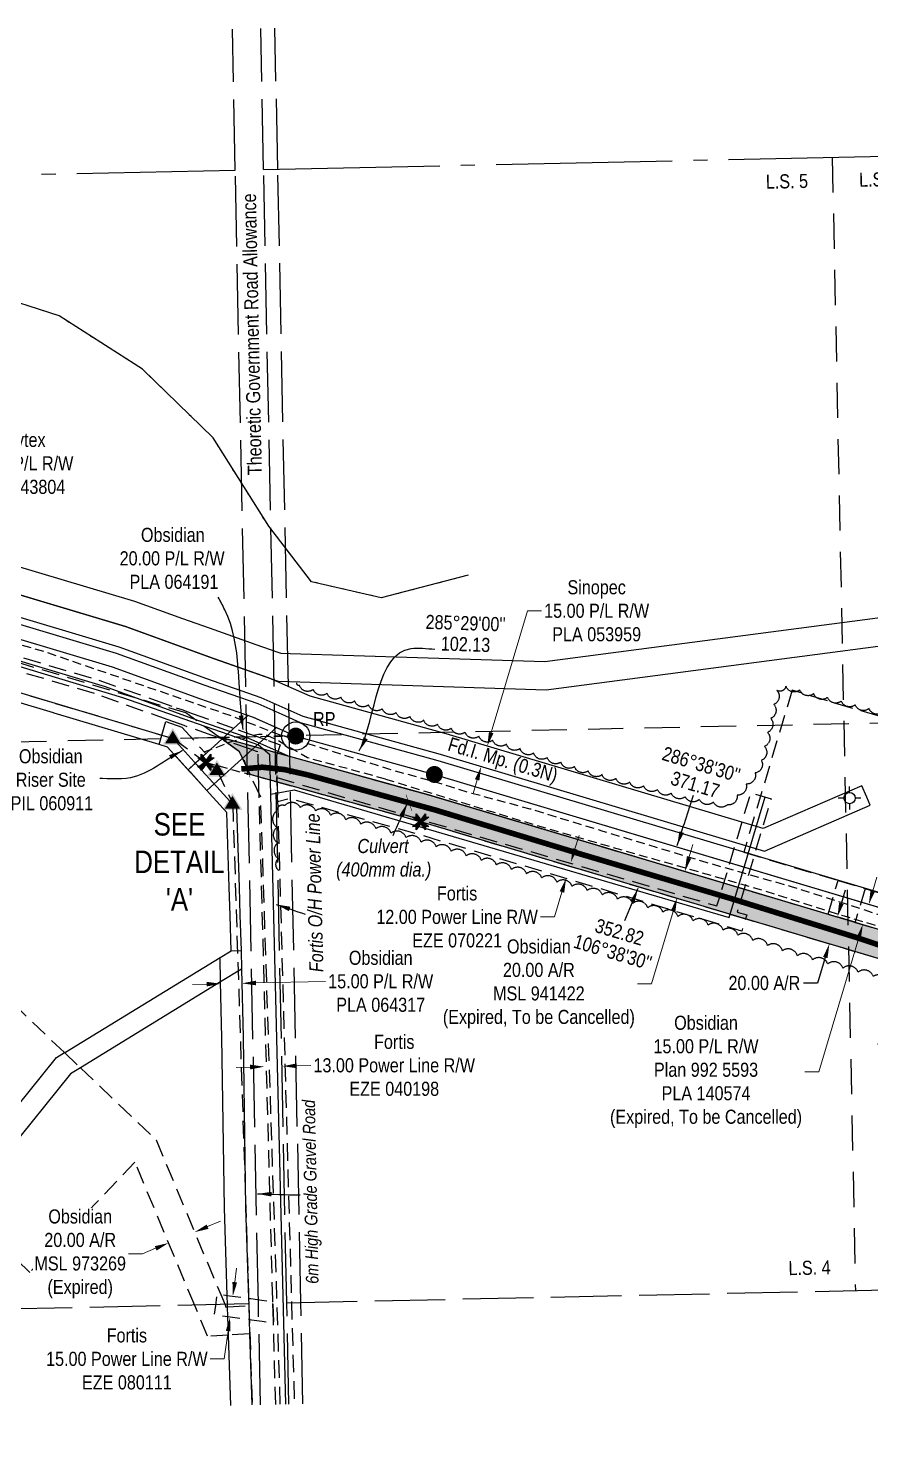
# Model space of a CAD drawing. Extents: x 598714 to 602451, y 5878898 to 5881862.
# Drawn here: x 599467 to 600065, y 5880050 to 5881051 of the extents above; entities that cross this region are included whole.
import ezdxf
from ezdxf.enums import TextEntityAlignment as Align

# ---------------------------------------------------------------- set-up
doc = ezdxf.new("R2010")
doc.units = 0
doc.header["$LTSCALE"] = 5
doc.header["$PDSIZE"] = 0.5
for name, pattern in [('0', [1, 1, 0]), ('foc-ACCESSROAD', [3.75, 2.5, -1.25]), ('foc-FLOWLINE', [3.75, 2.5, -1.25]), ('foc-LSD', [8, 5, -3]), ('foc-QUARTERLINE', [33, 25, -3, 2, -3]), ('foc-TIELINE', [1.875, 1.25, -0.625]), ('foc-UNSURVEYED', [12.5, 10, -2.5]), ('foc-WHEELTRACKS', [2, 0.4, -1.6]), ('UG_PIPE', [1.875, 1.25, -0.625])]:
    doc.linetypes.add(name, pattern=pattern)
doc.layers.get('Defpoints').update_dxf_attribs({"color": 9})
for name, color, linetype in [('35', 37, 'Continuous'), ('AS-PIPE-UG', 44, 'UG_PIPE'), ('AS-POWER', 104, 'foc-POWER'), ('AS-ROADS', 254, 'Continuous'), ('C-AR', 13, 'foc-ACCESSROAD'), ('C-RW', 13, 'Continuous'), ('C-WS', 13, 'foc-ACCESSROAD'), ('DETAIL-T', 7, 'Continuous'), ('F-AR', 190, 'foc-ACCESSROAD'), ('F-EZE', 190, 'foc-FLOWLINE'), ('F-RW', 190, 'Continuous'), ('F-WS', 190, 'foc-ACCESSROAD'), ('F-WS-S', 8, 'Continuous'), ('L-BD1', 253, 'Continuous'), ('L-MON', 1, 'Continuous'), ('L-QSEC', 8, 'foc-QUARTERLINE'), ('L-ROAD-T', 7, 'Continuous'), ('L-SECTION-LSD', 7, 'foc-LSD'), ('L-TIE', 7, 'foc-TIELINE'), ('L-USEC', 7, 'foc-UNSURVEYED'), ('P-PROPOSED', 10, 'Continuous'), ('P-PROPOSED-H', 21, 'Continuous'), ('P-TXT', 4, 'Continuous'), ('T-BUSH', 110, '0'), ('T-WATER-P3', 160, 'foc-WHEELTRACKS')]:
    doc.layers.add(name, color=color, linetype=linetype)
for name, color, linetype, lineweight in [('AS-GENERAL', 48, 'Continuous', 18), ('C-AR-T', 13, 'Continuous', 9), ('C-RW-T', 13, 'Continuous', 9), ('C-WS-T', 13, 'Continuous', 9), ('F-EZE-T', 190, 'Continuous', 9), ('F-RW-T', 190, 'Continuous', 9), ('T-TEXT', 48, 'Continuous', 18)]:
    doc.layers.add(name, color=color, linetype=linetype, lineweight=lineweight)
doc.styles.add('100L', font='ARIALN.TTF', dxfattribs={"height": 11})
doc.styles.add('80', font='ARIALN.TTF', dxfattribs={"height": 10})
doc.styles.add('80CG', font='ARIALN.TTF', dxfattribs={"height": 10})
doc.styles.add('80L', font='ARIALN.TTF', dxfattribs={"height": 10})
doc.styles.add('foc-LtypeFont', font='ARIALN.TTF', dxfattribs={"height": 7.35})
doc.linetypes.add('foc-POWER', pattern='A,6,-1,["P",foc-LtypeFont,S=0.2,R=0,X=-0.625,Y=-0.75],-1.24,4', length=12.24)
doc.linetypes.add('foc-TOPO-flowdirection-NOLINE', pattern='A,0,[">",foc-LtypeFont,S=0.3,R=0,X=0,Y=-0.945],-20,[">",foc-LtypeFont,S=0.3,R=0,X=0,Y=-0.945],0', length=20)
doc.dimstyles.new('Compass 5 000', dxfattribs={"dimscale": 5, "dimtxt": 9, "dimasz": 2, "dimexe": 0.2, "dimexo": 0.0625, "dimgap": 0.5, "dimtad": 0, "dimtih": 1, "dimtoh": 1, "dimzin": 0, "dimdsep": 46, "dimtxsty": '80CG', "dimcen": 0.1, "dimse1": 1, "dimse2": 1, "dimclrd": 256, "dimclrt": 256, "dimaunit": 1, "dimadec": 4, "dimazin": 0, "dimtfac": 0.06, "dimtofl": 0, "dimtmove": 0, "dimatfit": 1, "dimfxl": 0.2, "dimtolj": 1, "dimtzin": 0, "dimlwd": -1, "dimarcsym": 0})

# ---------------------------------------------------------------- blocks, each defined once
blk = doc.blocks.new('*D40')
at = {"layer": 'C-AR-T', "transparency": 16777216}
for p, q in [((599594.2, 5880200.2), (599603.4, 5880204)), ((599548.1, 5880180.9), (599538.1, 5880180.9)), ((599557.3, 5880184.8), (599548.1, 5880180.9))]:
    blk.add_line(p, q, dxfattribs=at)
for points in [[(599593.6, 5880201.7), (599594.8, 5880198.6), (599585, 5880196.3)], [(599556.7, 5880186.3), (599558, 5880183.2), (599566.5, 5880188.6)]]:
    blk.add_solid(points, dxfattribs=at)
at = {"layer": 'Defpoints', "color": 0, "transparency": 16777216}
for p in [(599565.6, 5880190.8), (599584.1, 5880198.5), (599566.5, 5880188.6)]:
    blk.add_point(p, dxfattribs=at)
at = {"layer": 'C-AR-T', "transparency": 16777216, "insert": (599503.8, 5880180.9), "char_height": 10, "attachment_point": 5, "style": '80CG', "bg_fill": 3, "box_fill_scale": 1.1, "bg_fill_color": 256, "bg_fill_true_color": 13158600, "bg_fill_transparency": 0}
blk.add_mtext('\\A1;Obsidian\\P20.00 A/R\\PMSL 973269\\P(Expired)', dxfattribs=at)
blk = doc.blocks.new('*D41')
at = {"layer": 'C-AR-T', "transparency": 16777216}
for p, q in [((599935.7, 5880461.8), (599938.5, 5880471.4)), ((599924.4, 5880423.9), (599909.1, 5880372.5)), ((599909.1, 5880372.5), (599899.1, 5880372.5))]:
    blk.add_line(p, q, dxfattribs=at)
for points in [[(599934.1, 5880462.3), (599937.3, 5880461.3), (599932.8, 5880452.2)], [(599922.8, 5880424.4), (599926, 5880423.4), (599927.3, 5880433.5)]]:
    blk.add_solid(points, dxfattribs=at)
at = {"layer": 'Defpoints', "color": 0, "transparency": 16777216}
for p in [(599952.2, 5880446.5), (599927.3, 5880433.5), (599946.6, 5880427.7)]:
    blk.add_point(p, dxfattribs=at)
at = {"layer": 'C-AR-T', "transparency": 16777216, "insert": (599829.2, 5880372.5), "char_height": 10, "attachment_point": 5, "style": '80CG'}
blk.add_mtext('\\A1;Obsidian\\P20.00 A/R\\PMSL 941422\\P(Expired, To be Cancelled)', dxfattribs=at)
blk = doc.blocks.new('*D44')
at = {"layer": 'C-RW-T', "transparency": 16777216}
for p, q in [((599593.5, 5880372.2), (599583.5, 5880372)), ((599628.5, 5880373.1), (599677.9, 5880374.2))]:
    blk.add_line(p, q, dxfattribs=at)
for points in [[(599593.4, 5880373.9), (599593.5, 5880370.6), (599603.5, 5880372.5)], [(599628.5, 5880374.7), (599628.6, 5880371.4), (599618.5, 5880372.8)]]:
    blk.add_solid(points, dxfattribs=at)
at = {"layer": 'Defpoints', "color": 0, "transparency": 16777216}
for p in [(599603.5, 5880372.5), (599603.5, 5880371), (599618.6, 5880371.3)]:
    blk.add_point(p, dxfattribs=at)
at = {"layer": 'C-RW-T', "transparency": 16777216, "insert": (599717, 5880374.2), "char_height": 10, "attachment_point": 5, "style": '80CG'}
blk.add_mtext('\\A1;Obsidian\\P15.00 P/L R/W\\PPLA 064317', dxfattribs=at)
blk = doc.blocks.new('*D45')
at = {"layer": 'C-RW-T', "transparency": 16777216}
for p, q in [((600066.1, 5880438.5), (600069, 5880448.1)), ((600056.1, 5880405), (600027.8, 5880310)), ((600027.8, 5880310), (600017.8, 5880310))]:
    blk.add_line(p, q, dxfattribs=at)
for points in [[(600064.5, 5880438.9), (600067.7, 5880438), (600063.3, 5880428.9)], [(600054.5, 5880405.4), (600057.7, 5880404.5), (600059, 5880414.5)]]:
    blk.add_solid(points, dxfattribs=at)
at = {"layer": 'Defpoints', "color": 0, "transparency": 16777216}
for p in [(600037.6, 5880436.5), (600033.3, 5880422.2), (600059, 5880414.5)]:
    blk.add_point(p, dxfattribs=at)
at = {"layer": 'C-RW-T', "transparency": 16777216, "insert": (599947.8, 5880310), "char_height": 10, "attachment_point": 5, "style": '80CG'}
blk.add_mtext('\\A1;Obsidian\\P15.00 P/L R/W\\PPlan 992 5593\\PPLA 140574\\P(Expired, To be Cancelled)', dxfattribs=at)
blk = doc.blocks.new('*D50')
at = {"layer": 'Defpoints', "color": 0, "transparency": 16777216}
for p in [(599612.1, 5880150.9), (599620.9, 5880149.6), (599618.9, 5880134.8)]:
    blk.add_point(p, dxfattribs=at)
at = {"layer": 'F-EZE-T', "transparency": 16777216}
for p, q in [((599613.5, 5880160.8), (599614.8, 5880170.7)), ((599608.7, 5880126.1), (599606, 5880106.3)), ((599606, 5880106.3), (599596, 5880106.3))]:
    blk.add_line(p, q, dxfattribs=at)
for points in [[(599611.8, 5880161), (599615.1, 5880160.5), (599612.1, 5880150.9)], [(599607.1, 5880126.3), (599610.4, 5880125.9), (599610.1, 5880136)]]:
    blk.add_solid(points, dxfattribs=at)
at = {"layer": 'F-EZE-T', "transparency": 16777216, "insert": (599536.9, 5880106.3), "char_height": 10, "attachment_point": 5, "style": '80CG'}
blk.add_mtext('\\A1;Fortis\\P15.00 Power Line R/W\\PEZE 080111', dxfattribs=at)
blk = doc.blocks.new('*D52')
at = {"layer": 'Defpoints', "color": 0, "transparency": 16777216}
for p in [(599879.4, 5880450.5), (599848.5, 5880447.2), (599875.9, 5880439)]:
    blk.add_point(p, dxfattribs=at)
at = {"layer": 'F-EZE-T', "transparency": 16777216}
for p, q in [((599854.8, 5880468.2), (599857.7, 5880477.8)), ((599845.6, 5880437.6), (599840.3, 5880419.9)), ((599840.3, 5880419.9), (599830.3, 5880419.9))]:
    blk.add_line(p, q, dxfattribs=at)
for points in [[(599853.2, 5880468.7), (599856.4, 5880467.8), (599851.9, 5880458.7)], [(599844, 5880438.1), (599847.2, 5880437.1), (599848.5, 5880447.2)]]:
    blk.add_solid(points, dxfattribs=at)
at = {"layer": 'F-EZE-T', "transparency": 16777216, "insert": (599771.2, 5880419.9), "char_height": 10, "attachment_point": 5, "style": '80CG'}
blk.add_mtext('\\A1;Fortis\\P12.00 Power Line R/W\\PEZE 070221', dxfattribs=at)
blk = doc.blocks.new('*D53')
at = {"layer": 'Defpoints', "color": 0, "transparency": 16777216}
for p in [(599647.5, 5880314), (599634.8, 5880299), (599647.9, 5880299.4)]:
    blk.add_point(p, dxfattribs=at)
at = {"layer": 'F-EZE-T', "transparency": 16777216}
for p, q in [((599624.4, 5880313.4), (599614.4, 5880313.1)), ((599657.5, 5880314.3), (599667.5, 5880314.6))]:
    blk.add_line(p, q, dxfattribs=at)
for points in [[(599624.3, 5880315.1), (599624.4, 5880311.7), (599634.4, 5880313.7)], [(599657.4, 5880316), (599657.5, 5880312.6), (599647.5, 5880314)]]:
    blk.add_solid(points, dxfattribs=at)
at = {"layer": 'F-EZE-T', "transparency": 16777216, "insert": (599726.6, 5880314.6), "char_height": 10, "attachment_point": 5, "style": '80CG', "bg_fill": 3, "box_fill_scale": 1.1, "bg_fill_color": 256, "bg_fill_true_color": 13158600, "bg_fill_transparency": 0}
blk.add_mtext('\\A1;Fortis\\P13.00 Power Line R/W\\PEZE 040198', dxfattribs=at)
blk = doc.blocks.new('*D56')
at = {"layer": 'Defpoints', "color": 0, "transparency": 16777216}
for p in [(599154.9, 5880718.7), (599152.1, 5880709.1), (599385.7, 5880650.5)]:
    blk.add_point(p, dxfattribs=at)
at = {"layer": 'F-RW-T', "transparency": 16777216}
for p, q in [((599388.5, 5880660.1), (599412.6, 5880741.7)), ((599412.6, 5880741.7), (599422.6, 5880741.7)), ((599380, 5880631.3), (599377.2, 5880621.8))]:
    blk.add_line(p, q, dxfattribs=at)
for points in [[(599386.9, 5880660.6), (599390.1, 5880659.6), (599385.7, 5880650.5)], [(599378.4, 5880631.8), (599381.6, 5880630.9), (599382.9, 5880640.9)]]:
    blk.add_solid(points, dxfattribs=at)
at = {"layer": 'F-RW-T', "transparency": 16777216, "insert": (599461.7, 5880741.7), "char_height": 10, "attachment_point": 5, "style": '80CG'}
blk.add_mtext('\\A1;Baytex\\P10.00 P/L R/W\\PPLA 043804', dxfattribs=at)
blk = doc.blocks.new('*D62')
at = {"layer": 'Defpoints', "color": 0, "transparency": 16777216}
for p in [(599792.6, 5880541.1), (599809.9, 5880535.9), (599805.6, 5880521.6)]:
    blk.add_point(p, dxfattribs=at)
at = {"layer": 'F-RW-T', "transparency": 16777216}
for p, q in [((599795.4, 5880550.7), (599821.1, 5880637.1)), ((599821.1, 5880637.1), (599831.1, 5880637.1)), ((599785.4, 5880517.2), (599782.6, 5880507.6))]:
    blk.add_line(p, q, dxfattribs=at)
for points in [[(599793.8, 5880551.2), (599797, 5880550.2), (599792.6, 5880541.1)], [(599783.8, 5880517.6), (599787, 5880516.7), (599788.3, 5880526.7)]]:
    blk.add_solid(points, dxfattribs=at)
at = {"layer": 'F-RW-T', "transparency": 16777216, "insert": (599870.2, 5880637.1), "char_height": 10, "attachment_point": 5, "style": '80CG'}
blk.add_mtext('\\A1;Sinopec\\P15.00 P/L R/W\\PPLA 053959', dxfattribs=at)
blk = doc.blocks.new('GABD')
for p, q in [((-0.81, 0), (-1.62, 0)), ((0, 0.81), (0, 1.62)), ((1.62, 0), (0.81, 0)), ((0, -0.81), (0, -1.62))]:
    blk.add_line(p, q)
blk.add_circle((0, 0), 0.8)
blk = doc.blocks.new('fdia')
at = {"color": 255, "const_width": 1}
blk.add_lwpolyline([(-0.5, 0, 1), (0.5, 0, 1)], format="xyb", close=True, dxfattribs=at)
blk = doc.blocks.new('Fdiaa')
blk.add_blockref('fdia', (0, 0))
blk = doc.blocks.new('fdib')
at = {"color": 1, "const_width": 1.6}
blk.add_lwpolyline([(-0.4, 0, 1), (0.4, 0, 1)], format="xyb", close=True, dxfattribs=at)
at = {"color": 1}
blk.add_circle((0, 0), 0.8, dxfattribs=at)
blk = doc.blocks.new('Fdibb')
blk.add_blockref('fdib', (0, 0))
blk = doc.blocks.new('fdicc')
for name in ['Fdibb', 'Fdiaa']:
    blk.add_blockref(name, (0, 0))
blk = doc.blocks.new('FDI')
blk.add_blockref('fdicc', (0, 0))
blk = doc.blocks.new('STRIA')
blk.add_hatch(color=255).paths.add_polyline_path([(-0.04, 1.52), (-1.47, -0.87), (1.39, -0.87)])
blk = doc.blocks.new('STRIAA')
blk.add_blockref('STRIA', (0, 0))
blk = doc.blocks.new('STRIB')
at = {"color": 1}
blk.add_solid([(-1.12, -0.67), (-0.04, 1.13), (1.04, -0.67)], dxfattribs=at)
blk = doc.blocks.new('STRIBB')
blk.add_blockref('STRIB', (0, 0))
blk = doc.blocks.new('STRICC')
for name in ['STRIAA', 'STRIBB']:
    blk.add_blockref(name, (0, 0))
blk = doc.blocks.new('fdspike')
blk.add_blockref('STRICC', (0, 0))
blk = doc.blocks.new('TEMP')
h = blk.add_hatch(color=255)
h.dxf.hatch_style = 1
h.paths.add_polyline_path([(0, 0.25), (-0.67, 1.15), (-0.67, 0.67), (-1.15, 0.67), (-0.25, 0), (-1.15, -0.67), (-0.67, -0.67), (-0.67, -1.15), (0, -0.25), (0.67, -1.15), (0.67, -0.67), (1.15, -0.67), (0.25, 0), (1.15, 0.67), (0.67, 0.67), (0.67, 1.15)])
h.paths.add_polyline_path([(0.57, 0.85), (0.57, 0.57), (0.85, 0.57), (0.08, 0), (0.85, -0.57), (0.57, -0.57), (0.57, -0.85), (0, -0.08), (-0.57, -0.85), (-0.57, -0.57), (-0.85, -0.57), (-0.08, 0), (-0.85, 0.57), (-0.57, 0.57), (-0.57, 0.85), (0, 0.08)], flags=16)
h = blk.add_hatch(color=1)
h.dxf.hatch_style = 1
h.paths.add_polyline_path([(0, 0.08), (-0.57, 0.85), (-0.57, 0.57), (-0.85, 0.57), (-0.08, 0), (-0.85, -0.57), (-0.57, -0.57), (-0.57, -0.85), (0, -0.08), (0.57, -0.85), (0.57, -0.57), (0.85, -0.57), (0.08, 0), (0.85, 0.57), (0.57, 0.57), (0.57, 0.85)])
at = {"color": 1}
for p, q in [((-0.08, 0), (0.08, 0)), ((0, 0.08), (0, -0.08))]:
    blk.add_line(p, q, dxfattribs=at)
at = {"color": 255, "flags": 128}
blk.add_lwpolyline([(-0.25, 0), (-1.15, 0.67), (-0.67, 0.67), (-0.67, 1.15), (0, 0.25), (0.67, 1.15), (0.67, 0.67), (1.15, 0.67), (0.25, 0), (1.15, -0.67), (0.67, -0.67), (0.67, -1.15), (0, -0.25), (-0.67, -1.15), (-0.67, -0.67), (-1.15, -0.67)], close=True, dxfattribs=at)
at = {"color": 1, "flags": 128}
blk.add_lwpolyline([(-0.08, 0), (-0.85, 0.57), (-0.57, 0.57), (-0.57, 0.85), (0, 0.08), (0.57, 0.85), (0.57, 0.57), (0.85, 0.57), (0.08, 0), (0.85, -0.57), (0.57, -0.57), (0.57, -0.85), (0, -0.08), (-0.57, -0.85), (-0.57, -0.57), (-0.85, -0.57)], close=True, dxfattribs=at)
blk = doc.blocks.new('*D75')
at = {"layer": 'Defpoints', "color": 0, "transparency": 16777216}
for p in [(599955, 5880445.6), (599949.3, 5880426.4), (600035.3, 5880400.7)]:
    blk.add_point(p, dxfattribs=at)
at = {"layer": 'P-TXT', "transparency": 16777216}
for p, q in [((600043.8, 5880429.5), (600046.7, 5880439.1)), ((600032.4, 5880391.2), (600027, 5880373)), ((600027, 5880373), (600017, 5880373))]:
    blk.add_line(p, q, dxfattribs=at)
for points in [[(600042.2, 5880430), (600045.4, 5880429), (600041, 5880419.9)], [(600030.8, 5880391.6), (600034, 5880390.7), (600035.3, 5880400.7)]]:
    blk.add_solid(points, dxfattribs=at)
at = {"layer": 'P-TXT', "transparency": 16777216, "insert": (599989.2, 5880373), "char_height": 10, "attachment_point": 5, "style": '80CG'}
blk.add_mtext('\\A1;20.00 A/R', dxfattribs=at)
blk = doc.blocks.new('*U81')
at = {"layer": '35', "color": 3}
blk.add_circle((0, 0), 10, dxfattribs=at)
at = {"layer": '35', "color": 3, "style": '80'}
blk.add_attdef('RP_001', (12.3, 7.1), '', height=10, dxfattribs=at)

msp = doc.modelspace()

# ---------------------------------------------------------------- hatches: boundary and pattern name
at = {"layer": 'P-PROPOSED-H'}
h = msp.add_hatch(color=256, dxfattribs=at)
h.dxf.hatch_style = 1
h.paths.add_polyline_path([(599624.417, 5880520.9), (599616.909, 5880537.022), (599601.875, 5880547.888), (599750.929, 5880506.6), (600089.875, 5880405.288), (600083.297, 5880386.389), (599745.398, 5880487.388)])

# ---------------------------------------------------------------- linework, layer by layer
at = {"layer": 'AS-GENERAL', "const_width": 0.4, "flags": 128}
for points in [[(599620.399, 5880531.258), (599624.248, 5880518.957)], [(599734.959, 5880506.619), (599739.054, 5880495.408)]]:
    msp.add_lwpolyline(points, dxfattribs=at)
at = {"layer": 'AS-PIPE-UG', "flags": 128}
for points in [[(599720.386, 5880517.721), (599665.14, 5880532.805), (599650.481, 5880541.24), (599643.84, 5880545.374), (599635.454, 5880549.229), (599630.209, 5880549.443), (599623.364, 5880547.71), (599619.662, 5880546.344), (599611.689, 5880544.427), (599592.123, 5880537.013)], [(600267.07, 5880496.809), (600266.242, 5880496.42), (600257.635, 5880491.526), (600220.138, 5880470.773), (600200.099, 5880459.347), (600176.017, 5880446.069), (600165.528, 5880440.325), (600160.769, 5880437.7), (600155.06, 5880434.682), (600128.92, 5880420.066), (600110.235, 5880410.77), (600109.047, 5880410.525), (600101.552, 5880412.838), (600075.497, 5880419.896), (600008.382, 5880441.373), (599947.831, 5880458.541), (599874.918, 5880480.591), (599823.078, 5880496.481), (599781.714, 5880507.521), (599755.877, 5880515.481), (599722.812, 5880524.74), (599646.1, 5880548.862)], [(599720.392, 5880517.736), (599827.86, 5880484.839), (599872.113, 5880472.021), (599927.373, 5880456.35), (599985.598, 5880439.634), (600045.736, 5880420.677), (600093.181, 5880406.425), (600103.657, 5880403.275), (600110.718, 5880402.356), (600118.156, 5880406.406), (600129.288, 5880412.477), (600143.937, 5880419.861), (600159.797, 5880428.022), (600163.431, 5880427.594), (600169.541, 5880425.616)]]:
    msp.add_lwpolyline(points, dxfattribs=at)
at = {"layer": 'AS-POWER', "flags": 128}
for points in [[(599649.714, 5880074.209), (599638.305, 5880535.239)], [(599639.005, 5880506.96), (599655.487, 5880510.133), (599964.175, 5880419.491), (599989.728, 5880505.076)]]:
    msp.add_lwpolyline(points, dxfattribs=at)
at = {"layer": 'AS-ROADS', "const_width": 3.998, "flags": 128}
msp.add_lwpolyline([(599618.107, 5880524.887), (599632.973, 5880526.154), (599648.851, 5880524.472), (599665.445, 5880520.668), (599755.938, 5880495.735), (599860.08, 5880464.175), (599965.537, 5880432.984), (600055.48, 5880405.048), (600118.211, 5880384.102)], dxfattribs=at)
at = {"layer": 'C-AR', "flags": 128}
for points in [[(599624.417, 5880520.9), (599616.909, 5880537.022), (599601.875, 5880547.888), (599750.929, 5880506.6), (600089.875, 5880405.288), (600083.297, 5880386.389), (599745.398, 5880487.388), (599624.417, 5880520.9)], [(599624.417, 5880520.9), (599616.909, 5880537.022), (599601.875, 5880547.888), (599750.929, 5880506.6), (600091.858, 5880404.695), (600086.133, 5880385.541), (599745.398, 5880487.388), (599624.417, 5880520.9)]]:
    msp.add_lwpolyline(points, dxfattribs=at)
at = {"layer": 'C-RW'}
msp.add_lwpolyline([(599282.991, 5880670.336), (599526.482, 5880597.414), (599588.341, 5880574.941), (599626.411, 5880561.707), (599656.695, 5880548.261), (599755.078, 5880521.009), (600110.555, 5880414.756), (600267.075, 5880501.868), (600270.301, 5880486.504), (600112.32, 5880398.579), (599750.929, 5880506.6), (599651.624, 5880534.107), (599620.898, 5880547.75), (599583.319, 5880560.813), (599521.768, 5880583.174), (599250.274, 5880664.449)], dxfattribs=at)
at = {"layer": 'C-RW', "elevation": 0.436}
for points in [[(599275.931, 5880634.423), (599561.733, 5880548.897), (599569.689, 5880546.516), (599586.856, 5880527.569), (599587.359, 5880527.013), (599600.781, 5880512.198), (599614.713, 5880496.821), (599616.473, 5880441.135), (599617.104, 5880421.143), (599617.893, 5880396.18), (599618.312, 5880382.921), (599603.451, 5880373.828), (599503.914, 5880312.925), (599496.996, 5880308.692), (599460.861, 5880263.838)], [(599449.19, 5880273.24), (599486.955, 5880320.119), (599492.684, 5880323.623), (599493.262, 5880323.978), (599603.049, 5880391.151), (599610.904, 5880395.958), (599610.115, 5880420.948), (599609.482, 5880440.939), (599607.804, 5880494.03), (599595.601, 5880507.5), (599582.178, 5880522.315), (599581.676, 5880522.869), (599565.815, 5880540.375), (599559.729, 5880542.198), (599485.342, 5880564.46), (599484.746, 5880564.637), (599311.539, 5880616.468)], [(599610.669, 5880073.286), (599609.04, 5880123.246), (599608.617, 5880136.203), (599608.389, 5880143.227), (599608.34, 5880144.718), (599608.121, 5880151.405), (599606.097, 5880213.497), (599604.37, 5880334.293), (599603.451, 5880373.828), (599603.049, 5880391.151), (599610.904, 5880395.958), (599617.893, 5880396.18), (599618.312, 5880382.921), (599619.359, 5880334.575), (599621.086, 5880213.848), (599623.19, 5880149.338), (599623.33, 5880145.04), (599623.36, 5880144.115), (599623.685, 5880134.136), (599624.012, 5880124.136), (599625.657, 5880073.64)]]:
    msp.add_lwpolyline(points, dxfattribs=at)
at = {"layer": 'C-RW-T', "elevation": 0.436, "flags": 128}
msp.add_lwpolyline([(599593.719, 5880509.577), (599643.064, 5880554.321), (599623.078, 5880563.185), (599580.296, 5880524.393), (599593.719, 5880509.577)], dxfattribs=at)
at = {"layer": 'C-WS', "elevation": 0.436}
for points in [[(599585.477, 5880529.09), (599580.296, 5880524.393), (599565.815, 5880540.375), (599559.729, 5880542.198), (599561.733, 5880548.897), (599564.631, 5880558.577), (599575.922, 5880554.549), (599592.886, 5880535.809), (599585.477, 5880529.09)], [(599557.673, 5880261.713), (599603.453, 5880152.05), (599606.535, 5880144.679), (599607.17, 5880143.155), (599608.389, 5880143.227), (599623.36, 5880144.115), (599623.685, 5880134.136), (599624.012, 5880124.136), (599609.04, 5880123.246), (599594.195, 5880122.364), (599585.072, 5880144.217), (599542.617, 5880245.91), (599468.084, 5880167.669), (599366.806, 5880264.15), (599456.395, 5880358.195), (599492.684, 5880323.623), (599503.914, 5880312.925), (599557.673, 5880261.713)]]:
    msp.add_lwpolyline(points, close=True, dxfattribs=at)
at = {"layer": 'F-AR'}
msp.add_lwpolyline([(600034.396, 5880421.871), (600041.552, 5880445.814), (600060.706, 5880440.089), (600053.55, 5880416.146)], close=True, dxfattribs=at)
at = {"layer": 'F-EZE'}
for points in [[(599642.493, 5880074.039), (599640.904, 5880133.138), (599640.501, 5880146.544), (599640.447, 5880148.338), (599630.59, 5880512.008), (599630.304, 5880522.941), (599629.938, 5880537.002), (599628.842, 5880537.393), (599624.612, 5880538.902), (599607.486, 5880545.012), (599597.402, 5880548.61), (599577.485, 5880555.716), (599566.194, 5880559.744), (599513.947, 5880578.385), (599280.937, 5880647.124), (599266.558, 5880651.362), (598919.874, 5880753.652), (598812.666, 5880789.968), (598760.941, 5880807.489), (598751.452, 5880810.704), (598726.155, 5880819.273), (598717.734, 5880819.351)], [(599283.797, 5880656.706), (599517.045, 5880587.898), (599557.044, 5880573.655), (599571.868, 5880568.377), (599575.932, 5880567.017), (599583.124, 5880564.368), (599615.896, 5880552.684), (599624.393, 5880549.674), (599637.269, 5880545.074), (599645.685, 5880542.092), (599644.45, 5880538.55), (599643.006, 5880534.413), (599643.379, 5880520.297), (599643.409, 5880518.877), (599643.843, 5880503.075), (599653.71, 5880146.827), (599655.711, 5880074.351)]]:
    msp.add_lwpolyline(points, dxfattribs=at)
at = {"layer": 'F-EZE', "flags": 128}
msp.add_lwpolyline([(599643.412, 5880518.749), (599955.574, 5880427.696), (599979.583, 5880508.105), (599993.943, 5880503.818), (599969.934, 5880423.403), (599976.633, 5880421.401), (599973.199, 5880409.908), (599742.909, 5880478.742), (599652.529, 5880503.777), (599643.88, 5880501.712)], close=True, dxfattribs=at)
at = {"layer": 'F-EZE', "elevation": 0.436, "flags": 128}
msp.add_lwpolyline([(599640.542, 5880145.155), (599640.946, 5880131.749), (599632.911, 5880132.854), (599625.29, 5880133.914), (599610.222, 5880135.981), (599599.046, 5880137.508), (599599.977, 5880144.282), (599601.088, 5880152.365), (599605.058, 5880151.828), (599609.726, 5880151.184), (599624.795, 5880149.116), (599632.6, 5880148.034), (599640.488, 5880146.949), (599640.542, 5880145.155)], close=True, dxfattribs=at)
at = {"layer": 'F-RW', "flags": 128}
for points in [[(600515.714, 5880727.124), (600478.682, 5880719.917), (600408.565, 5880576.97), (600269.781, 5880514.814), (600147.184, 5880446.582), (600098.312, 5880461.19), (600089.438, 5880431.501), (599757.844, 5880530.615), (599660.078, 5880557.696), (599647.117, 5880563.458), (599630.085, 5880571.012), (599591.689, 5880584.36), (599529.625, 5880606.907), (599257.408, 5880688.399), (598888.972, 5880797.599), (598769.536, 5880838.153), (598758.461, 5880841.089), (598741.21, 5880777.628), (598718.656, 5880778.5)], [(598718.994, 5880763.483), (598747.422, 5880762.382), (598765.53, 5880828.957), (598885.944, 5880788.071), (599254.554, 5880678.819), (599526.482, 5880597.414), (599588.341, 5880574.941), (599626.411, 5880561.707), (599643.064, 5880554.321), (599656.695, 5880548.261), (599755.078, 5880521.009), (600096.152, 5880419.061), (600105.026, 5880448.75), (600148.361, 5880435.797), (600274.263, 5880505.869), (600415.948, 5880569.324), (600482.707, 5880705.426), (600516.033, 5880711.911)]]:
    msp.add_lwpolyline(points, dxfattribs=at)
at = {"layer": 'F-WS'}
msp.add_lwpolyline([(600008.864, 5880580.777), (599974.512, 5880465.852), (600041.552, 5880445.814), (600089.438, 5880431.501), (600123.789, 5880546.426)], close=True, dxfattribs=at)
at = {"layer": 'L-QSEC', "flags": 128}
for points in [[(599633.921, 5880950.274), (600440.701, 5880967.612)], [(598841.548, 5880933.278), (599613.808, 5880949.875)]]:
    msp.add_lwpolyline(points, dxfattribs=at)
at = {"layer": 'L-SECTION-LSD'}
for p, q in [((600037.311, 5880958.943), (600053.805, 5880154.819)), ((600448.992, 5880565.546), (599642.125, 5880548.216)), ((598815.14, 5880530.472), (599622.012, 5880547.8))]:
    msp.add_line(p, q, dxfattribs=at)
at = {"layer": 'L-TIE'}
for p, q in [((599656.695, 5880548.261), (599569.696, 5880546.478)), ((599593.076, 5880529.581), (599624.417, 5880520.9))]:
    msp.add_line(p, q, dxfattribs=at)
at = {"layer": 'L-USEC', "flags": 128}
for points in [[(599633.921, 5880950.274), (599633.921, 5880950.285), (599631.88, 5881050.29)], [(599643.982, 5880950.49), (599641.941, 5881050.506)], [(599613.808, 5880949.875), (599611.768, 5881049.858)], [(599650.328, 5880146.137), (599633.921, 5880950.274)], [(599660.389, 5880146.342), (599643.982, 5880950.49)], [(599630.216, 5880145.726), (599613.808, 5880949.875)], [(599650.328, 5880146.158), (600457.282, 5880163.48)], [(598823.258, 5880128.408), (599630.216, 5880145.726)], [(599631.684, 5880073.783), (599630.216, 5880145.726)], [(599651.795, 5880074.259), (599650.328, 5880146.137)], [(599661.855, 5880074.496), (599660.389, 5880146.342)]]:
    msp.add_lwpolyline(points, dxfattribs=at)
at = {"layer": 'P-PROPOSED', "flags": 128}
msp.add_lwpolyline([(599624.417, 5880520.9), (599616.909, 5880537.022), (599601.875, 5880547.888), (599750.929, 5880506.6), (600089.875, 5880405.288), (600083.297, 5880386.389), (599745.398, 5880487.388), (599624.417, 5880520.9)], dxfattribs=at)
at = {"layer": 'T-BUSH', "flags": 128}
for points in [[(600346.994, 5880543.106, -0.52056705), (600337.549, 5880542.118, -0.52056705), (600330.313, 5880549.27, -0.52056705), (600322.186, 5880550.255, -0.52056705), (600313.22, 5880545.448, -0.52056705), (600304.254, 5880540.642, -0.52056705), (600295.288, 5880535.835, -0.52056705), (600286.322, 5880531.028, -0.52056705), (600277.356, 5880526.221, -0.52056705), (600268.39, 5880521.414, -0.52056705), (600259.424, 5880516.608, -0.52056705), (600250.406, 5880511.9, -0.52056705), (600241.37, 5880507.226, -0.52056705), (600232.335, 5880502.552, -0.52056705), (600223.262, 5880498, -0.52056705), (600213.155, 5880496.838, -0.52056705), (600203.655, 5880498.003, -0.52056705), (600195.055, 5880502.329, -0.52056705), (600185.085, 5880500.303, -0.52056705), (600175.116, 5880498.277, -0.52056705), (600165.146, 5880496.251, -0.52056705), (600155.177, 5880494.225, -0.52056705), (600145.248, 5880492.012, -0.52056705), (600135.332, 5880489.739, -0.52056705), (600125.416, 5880487.465, -0.52056705), (600115.501, 5880485.192, -0.52056705), (600109.43, 5880486.61, -0.52056705), (600112.106, 5880496.425, -0.52056705), (600114.781, 5880506.24, -0.52056705), (600117.457, 5880516.055, -0.52056705), (600120.132, 5880525.87, -0.52056705), (600122.808, 5880535.685, -0.52056705), (600125.484, 5880545.5, -0.52056705), (600122.397, 5880552.006, -0.52056705), (600112.571, 5880554.642, -0.52056705), (600102.745, 5880557.277, -0.52056705), (600092.92, 5880559.913, -0.52056705), (600083.094, 5880562.548, -0.52056705), (600073.268, 5880565.184, -0.52056705), (600063.442, 5880567.819, -0.52056705), (600053.616, 5880570.455, -0.52056705), (600043.791, 5880573.091, -0.52056705), (600033.965, 5880575.726, -0.52056705), (600024.139, 5880578.362, -0.52056705), (600014.313, 5880580.997, -0.52056705), (600004.487, 5880583.633, -0.52056705), (599998.067, 5880580.655, -0.52056705), (599995.867, 5880570.723, -0.52056705), (599993.667, 5880560.79, -0.52056705), (599991.466, 5880550.858, -0.52056705), (599989.266, 5880540.926, -0.52056705), (599987.066, 5880530.993, -0.52056705), (599982.679, 5880522.119, -0.52056705), (599976.257, 5880514.229, -0.52056705), (599969.835, 5880506.339, -0.52056705), (599963, 5880499.577, -0.52056705), (599953.003, 5880501.461, -0.52056705), (599943.006, 5880503.345, -0.52056705), (599933.009, 5880505.229, -0.52056705), (599923.167, 5880507.803, -0.52056705), (599913.329, 5880510.392, -0.52056705), (599903.491, 5880512.982, -0.52056705), (599893.653, 5880515.573, -0.52056705), (599883.833, 5880518.228, -0.52056705), (599874.012, 5880520.884, -0.52056705), (599864.192, 5880523.539, -0.52056705), (599854.491, 5880526.592, -0.52056705), (599844.834, 5880529.792, -0.52056705), (599835.177, 5880532.992, -0.52056705), (599825.521, 5880536.192, -0.52056705), (599815.864, 5880539.392, -0.52056705), (599806.185, 5880542.52, -0.52056705), (599796.413, 5880545.349, -0.52056705), (599786.641, 5880548.178, -0.52056705), (599776.869, 5880551.007, -0.52056705), (599767.097, 5880553.837, -0.52056705), (599757.325, 5880556.666, -0.52056705), (599747.535, 5880559.429, -0.52056705), (599737.738, 5880562.171, -0.52056705), (599727.942, 5880564.913, -0.52056705), (599718.145, 5880567.655, -0.52056705), (599708.348, 5880570.397, -0.52056705), (599698.552, 5880573.139, -0.52056705), (599688.755, 5880575.881, -0.52056705), (599678.958, 5880578.622, -0.52056705), (599669.161, 5880581.364, -0.52056705), (599659.365, 5880584.106, -0.52056705), (599657.437, 5880585.937, -0.52056705)], [(600308.864, 5880289.104, 0.52056705), (600306.675, 5880300.043, 0.52056705), (600304.486, 5880310.983, 0.52056705), (600302.298, 5880321.923, 0.52056705), (600296.437, 5880329.076, 0.52056705), (600285.435, 5880330.927, 0.52056705), (600274.433, 5880332.778, 0.52056705), (600264.313, 5880332.047, 0.52056705), (600256.742, 5880323.853, 0.52056705), (600249.183, 5880315.648, 0.52056705), (600241.649, 5880307.419, 0.52056705), (600234.115, 5880299.191, 0.52056705), (600226.544, 5880291, 0.52056705), (600218.139, 5880283.663, 0.52056705), (600209.735, 5880276.326, 0.52056705), (600200.355, 5880274.465, 0.52056705), (600189.933, 5880278.447, 0.52056705), (600179.512, 5880282.43, 0.52056705), (600169.09, 5880286.412, 0.52056705), (600158.669, 5880290.395, 0.52056705), (600148.247, 5880294.378, 0.52056705), (600137.826, 5880298.36, 0.52056705), (600127.405, 5880302.343, 0.52056705), (600116.983, 5880306.326, 0.52056705), (600106.614, 5880310.443, 0.52056705), (600096.261, 5880314.599, 0.52056705), (600085.908, 5880318.756, 0.52056705), (600075.554, 5880322.912, 0.52056705), (600069.724, 5880329.699, 0.52056705), (600071.233, 5880340.753, 0.52056705), (600072.742, 5880351.807, 0.52056705), (600074.252, 5880362.861, 0.52056705), (600075.761, 5880373.915, 0.52056705), (600066.448, 5880377.797, 0.52056705), (600055.679, 5880380.715, 0.52056705), (600044.911, 5880383.633, 0.52056705), (600034.143, 5880386.552, 0.52056705), (600023.375, 5880389.47, 0.52056705), (600012.607, 5880392.388, 0.52056705), (600002.034, 5880395.936, 0.52056705), (599991.497, 5880399.604, 0.52056705), (599980.961, 5880403.271, 0.52056705), (599970.424, 5880406.938, 0.52056705), (599959.887, 5880410.606, 0.52056705), (599949.308, 5880414.139, 0.52056705), (599938.585, 5880417.219, 0.52056705), (599927.863, 5880420.299, 0.52056705), (599917.14, 5880423.38, 0.52056705), (599906.417, 5880426.46, 0.52056705), (599895.694, 5880429.54, 0.52056705), (599884.971, 5880432.621, 0.52056705), (599874.24, 5880435.671, 0.52056705), (599863.492, 5880438.662, 0.52056705), (599852.743, 5880441.653, 0.52056705), (599841.995, 5880444.644, 0.52056705), (599831.247, 5880447.635, 0.52056705), (599820.499, 5880450.626, 0.52056705), (599809.754, 5880453.627, 0.52056705), (599799.073, 5880456.849, 0.52056705), (599788.391, 5880460.07, 0.52056705), (599777.71, 5880463.292, 0.52056705), (599767.029, 5880466.513, 0.52056705), (599756.348, 5880469.735, 0.52056705), (599745.666, 5880472.956, 0.52056705), (599734.985, 5880476.178, 0.52056705), (599724.304, 5880479.4, 0.52056705), (599713.607, 5880482.571, 0.52056705), (599702.908, 5880485.731, 0.52056705), (599692.208, 5880488.891, 0.52056705), (599681.509, 5880492.051, 0.52056705), (599670.809, 5880495.211, 0.52056705), (599659.946, 5880497.582, 0.52056705), (599648.871, 5880498.927, 0.52056705), (599642.902, 5880494.773, 0.52056705), (599643.425, 5880483.629, 0.52056705), (599643.948, 5880472.484, 0.52056705), (599644.472, 5880461.34, 0.52056705), (599644.869, 5880452.864, 0.52056705)]]:
    msp.add_lwpolyline(points, format="xyb", dxfattribs=at)
at = {"layer": 'T-WATER-P3', "flags": 128}
msp.add_lwpolyline([(599779.161, 5880662.349), (599717.352, 5880646.287), (599667.901, 5880657.785), (599637.548, 5880697.132), (599598.097, 5880759.885), (599547.971, 5880808.569), (599488.978, 5880846.326), (599438.634, 5880862.626), (599399.066, 5880869.755), (599308.506, 5880869.643), (599212.89, 5880890.085), (599168.257, 5880911.621), (599120.049, 5880946.505), (599050.466, 5881010.823), (599023.648, 5881037.234)], dxfattribs=at)
at = {"layer": 'T-WATER-P3', "linetype": 'foc-TOPO-flowdirection-NOLINE', "flags": 128}
msp.add_lwpolyline([(599779.161, 5880662.349), (599717.352, 5880646.287), (599667.901, 5880657.785), (599637.548, 5880697.132), (599598.097, 5880759.885), (599547.971, 5880808.569), (599488.978, 5880846.326), (599438.634, 5880862.626), (599399.066, 5880869.755), (599308.506, 5880869.643), (599212.89, 5880890.085), (599168.257, 5880911.621), (599120.049, 5880946.505), (599050.466, 5881010.823), (599023.648, 5881037.234)], dxfattribs=at)

# ---------------------------------------------------------------- block references
at = {"layer": 'C-AR-T', "xscale": 0.99957661, "yscale": 0.99957661, "zscale": 0.99957661}
msp.add_blockref('*U81', (599656.695, 5880548.261), dxfattribs=at).add_auto_attribs({'RP_001': 'RP'})
at = {"layer": 'F-WS-S', "xscale": 5.000000000000052, "yscale": 5.000000000000052, "zscale": 5.000000000000052}
msp.add_blockref('GABD', (600049.634, 5880504.263), dxfattribs=at)
at = {"layer": 'L-MON'}
for name, p, xscale, yscale, zscale in [('fdspike', (599569.696, 5880546.478), 5.000000000000023, 5.000000000000023, 5.000000000000023), ('FDI', (599656.695, 5880548.261), 5.00000000000005, 5.00000000000005, 5.00000000000005), ('TEMP', (599593.076, 5880529.581), 4.997883050000009, 4.997883050000009, 4.997883050000009), ('fdspike', (599600.982, 5880523.867), 5.000000000000023, 5.000000000000023, 5.000000000000023), ('FDI', (599755.078, 5880521.009), 5.00000000000005, 5.00000000000005, 5.00000000000005), ('fdspike', (599612.012, 5880500.18), 5.000000000000023, 5.000000000000023, 5.000000000000023), ('TEMP', (599745.398, 5880487.388), 4.997883050000008, 4.997883050000008, 4.997883050000008)]:
    msp.add_blockref(name, p, dxfattribs=dict(at, xscale=xscale, yscale=yscale, zscale=zscale))

# ---------------------------------------------------------------- texts
at = {"layer": 'AS-POWER', "insert": (599666.424, 5880380.27), "char_height": 9.99577, "attachment_point": 1, "rotation": 91.417571, "style": '80L'}
msp.add_mtext_dynamic_manual_height_columns('\\pi0.32612;{\\fArial Narrow|b0|i1|c0|p34;Fortis O/H Power Line}', width=112.45346, gutter_width=49.979, heights=[0], dxfattribs=at)
at = {"layer": 'C-RW-T', "insert": (599519.739, 5880696.036, 0.436), "char_height": 9.9957, "attachment_point": 1, "style": '80L'}
msp.add_mtext_dynamic_manual_height_columns('\\pi27.16499;Obsidian\\P\\pi12.0487;20.00 P/L R/W\\P\\pi19.05456;PLA 064191', width=98.1447, gutter_width=49.979, heights=[0], dxfattribs=at)
at = {"layer": 'DETAIL-T', "color": 3, "insert": (599574.217, 5880459.014), "char_height": 15.9932, "width": 63.60918, "attachment_point": 5, "style": '80CG'}
msp.add_mtext("SEE\\PDETAIL\\P'A'", dxfattribs=at)
at = {"layer": 'L-BD1', "style": '80L'}
for s, height, p in [("286°38'30''", 9.99577, (599944.441, 5880528.214)), ('371.17', 9.9958, (599940.147, 5880513.849)), ('352.82', 9.9958, (599886.421, 5880409.233)), ("106°38'30''", 9.99577, (599881.647, 5880395.011))]:
    msp.add_text(s, height=height, rotation=343.3585, dxfattribs=at).set_placement(p, align=Align.MIDDLE)
at = {"layer": 'L-BD1', "insert": (599748.841, 5880634.324), "char_height": 9.99153, "width": 56.2597, "attachment_point": 1, "rotation": 358.136403, "line_spacing_factor": 0.9, "style": '80L'}
msp.add_mtext("\\pi0.21012;285°29'00'' \\P\\pi11.51023;102.13", dxfattribs=at)
at = {"layer": 'L-MON', "insert": (599766.755, 5880547.742), "char_height": 9.99577, "attachment_point": 1, "rotation": 343.358458, "style": '80L'}
msp.add_mtext_dynamic_manual_height_columns('Fd.I. Mp. (0.3N)', width=79.5888, gutter_width=49.979, heights=[0], dxfattribs=at)
at = {"layer": 'T-TEXT', "insert": (599684.902, 5880475.257), "char_height": 9.99577, "attachment_point": 1, "style": '80L'}
msp.add_mtext_dynamic_manual_height_columns('\\pi15.60955;{\\fArial Narrow|b0|i1|c0|p34;Culvert \\P\\pi0.53408;(400mm dia.)}', width=66.89295, gutter_width=49.979, heights=[0], dxfattribs=at)

# ---------------------------------------------------------------- dimensions: what is measured, and where the dimension line sits
at = {"layer": 'C-AR-T'}
dim = msp.add_linear_dim(base=(599927.256, 5880433.471), p1=(599952.15, 5880446.476), p2=(599946.571, 5880427.724), angle=253.429637, text='Obsidian\\P20.00 A/R\\PMSL 941422\\P(Expired, To be Cancelled)', dimstyle='Compass 5 000', dxfattribs=at)
dim.commit()
dim.dimension.update_dxf_attribs({"geometry": '*D41', "text_midpoint": (599829.184, 5880372.529), "dimtype": 161})
at = {"layer": 'C-RW-T'}
for base, p1, p2, angle, text, picture, middle in [((600058.996, 5880414.545), (600037.621, 5880436.548), (600033.339, 5880422.205), 253.376179, 'Obsidian\\P15.00 P/L R/W\\PPlan 992 5593\\PPLA 140574\\P(Expired, To be Cancelled)', '*D45', (599947.845, 5880310.004)), ((599603.483, 5880372.478, 0.436), (599618.564, 5880371.319, 0.436), (599603.518, 5880370.97, 0.436), 181.330849, 'Obsidian\\P15.00 P/L R/W\\PPLA 064317', '*D44', (599717.024, 5880374.207, 0.436))]:
    dim = msp.add_linear_dim(base=base, p1=p1, p2=p2, angle=angle, text=text, dimstyle='Compass 5 000', dxfattribs=at)
    dim.commit()
    dim.dimension.update_dxf_attribs({"geometry": picture, "text_midpoint": middle, "dimtype": 161})
at = {"layer": 'F-EZE-T'}
dim = msp.add_linear_dim(base=(599848.49, 5880447.164, 0.436), p1=(599879.364, 5880450.45, 0.436), p2=(599875.931, 5880438.963, 0.436), angle=253.35955, text='Fortis\\P12.00 Power Line R/W\\PEZE 070221', dimstyle='Compass 5 000', dxfattribs=at)
dim.commit()
dim.dimension.update_dxf_attribs({"geometry": '*D52', "text_midpoint": (599771.2, 5880419.895, 0.436), "dimtype": 161})
at = {"layer": 'F-RW-T'}
for base, p1, p2, angle, text, picture, middle in [((599385.695, 5880650.528), (599152.109, 5880709.119), (599154.943, 5880718.71), 73.538786, 'Baytex\\P10.00 P/L R/W\\PPLA 043804', '*D56', (599461.706, 5880741.652)), ((599792.563, 5880541.103), (599805.626, 5880521.579), (599809.9, 5880535.944), 73.430242, 'Sinopec\\P15.00 P/L R/W\\PPLA 053959', '*D62', (599870.22, 5880637.127))]:
    dim = msp.add_linear_dim(base=base, p1=p1, p2=p2, angle=angle, text=text, dimstyle='Compass 5 000', dxfattribs=at)
    dim.commit()
    dim.dimension.update_dxf_attribs({"geometry": picture, "text_midpoint": middle, "dimtype": 161})
at = {"layer": 'P-TXT'}
dim = msp.add_linear_dim(base=(600035.255, 5880400.749), p1=(599954.999, 5880445.603), p2=(599949.274, 5880426.449), angle=253.358458, text='20.00 A/R', dimstyle='Compass 5 000', dxfattribs=at)
dim.commit()
dim.dimension.update_dxf_attribs({"geometry": '*D75', "text_midpoint": (599989.218, 5880372.977), "dimtype": 161})

# ---------------------------------------------------------------- leaders
at = {"layer": 'AS-POWER', "path_type": 1}
msp.add_leader([(599642.873, 5880428.787), (599663.366, 5880421.916)], dimstyle='Compass 5 000', override={"dimgap": 0.5, "dimtad": 0}, dxfattribs=at)
at = {"layer": 'C-RW-T', "path_type": 1}
msp.add_leader([(599619.425, 5880552.923, 0.436), (599606.368, 5880637.917, 0.436), (599601.684, 5880646.794, 0.436)], dimstyle='Compass 5 000', override={"dimgap": 0.5, "dimtad": 0}, dxfattribs=at)
at = {"layer": 'C-WS-T', "path_type": 1}
msp.add_leader([(599576.485, 5880537.927, 0.436), (599539.565, 5880518.686, 0.436), (599512.752, 5880518.15, 0.436)], dimstyle='Compass 5 000', override={"dimgap": 0.5, "dimtad": 0}, dxfattribs=at)
at = {"layer": 'L-BD1', "path_type": 1}
for points in [[(599701.807, 5880537.778), (599738.495, 5880610.434), (599755.313, 5880610.003)], [(599927.351, 5880470.569), (599938.909, 5880506.426)], [(599899.44, 5880440.02), (599890.007, 5880417.081)]]:
    msp.add_leader(points, dimstyle='Compass 5 000', override={"dimgap": 0.5, "dimtad": 0}, dxfattribs=at)
at = {"layer": 'T-TEXT', "path_type": 1}
for points in [[(599735.912, 5880500.772), (599725.599, 5880477.576)], [(599629.54, 5880223.468, 0.436), (599659.912, 5880222.634, 0.436)]]:
    msp.add_leader(points, dimstyle='Compass 5 000', override={"dimgap": 0.5, "dimtad": 0}, dxfattribs=at)

# ---------------------------------------------------------------- next in the draw order: texts
at = {"layer": 'L-ROAD-T', "insert": (599620.594, 5880833.201), "char_height": 10, "width": 201.38722, "attachment_point": 2, "rotation": 91.218132, "style": '80L', "bg_fill": 3, "box_fill_scale": 1.15, "bg_fill_color": 256, "bg_fill_true_color": 256, "bg_fill_transparency": 0}
msp.add_mtext('Theoretic Government Road Allowance', dxfattribs=at)
at = {"layer": 'L-SECTION-LSD', "attachment_point": 1, "rotation": 1.175075, "style": '100L', "bg_fill": 3, "box_fill_scale": 1.15, "bg_fill_color": 256, "bg_fill_transparency": 0}
for s, width, insert, char_height in [('L.S. 6', 30.47023, (600056.282, 5880947.945), 9.9958), ('\\pi1.75783;L.S. 5', 30.38827, (599988.365, 5880946.552), 9.99577), ('\\pi1.98517;L.S. 4', 30.52696, (600004.178, 5880175.669), 9.99577)]:
    msp.add_mtext_dynamic_manual_height_columns(s, width=width, gutter_width=54.977, heights=[0], dxfattribs=dict(at, insert=insert, char_height=char_height))

# ---------------------------------------------------------------- next in the draw order: linework, layer by layer
at = {"layer": 'AS-PIPE-UG', "flags": 128}
msp.add_lwpolyline([(598717.368, 5880835.602), (598749.02, 5880829.211), (598802.767, 5880811.801), (598851.947, 5880794.913), (598904.817, 5880777.625), (598953.334, 5880762.767), (598984.961, 5880753.67), (599028.617, 5880740.661), (599102.987, 5880719.053), (599164.291, 5880700.556), (599208.079, 5880687.715), (599266.247, 5880670.754), (599345.004, 5880647.036), (599479.476, 5880607.941), (599582.352, 5880572.445), (599611.226, 5880562.604), (599646.098, 5880548.874)], dxfattribs=at)
at = {"layer": 'AS-POWER', "flags": 128}
msp.add_lwpolyline([(598717.625, 5880824.185), (598728.602, 5880824.071), (598814.253, 5880794.106), (598901.335, 5880765.09), (599016.274, 5880730.34), (599255.601, 5880659.605), (599533.878, 5880575.702), (599630.341, 5880542.005), (599638.305, 5880535.239)], dxfattribs=at)
at = {"layer": 'C-AR'}
for points in [[(599645.775, 5880074.116), (599631.861, 5880504.912), (599616.909, 5880537.022), (599578.672, 5880564.657), (598881.841, 5880773.719), (598730.792, 5880825.271), (598717.593, 5880825.592)], [(598718.045, 5880805.584), (598727.238, 5880805.36), (598875.738, 5880754.678), (599569.696, 5880546.478), (599600.982, 5880523.867), (599612.012, 5880500.18), (599625.789, 5880073.643)]]:
    msp.add_lwpolyline(points, dxfattribs=at)
at = {"layer": 'F-RW', "flags": 128}
for points in [[(598715.728, 5880908.299), (598741.978, 5880902.629), (598782.173, 5880891.922), (598905.63, 5880850.002), (599324.074, 5880725.881), (599319.487, 5880710.501), (599319.496, 5880710.499), (599542.413, 5880644.007), (599576.493, 5880631.728), (599595.299, 5880624.953), (599605.124, 5880621.414), (599628.453, 5880613.309), (599644.02, 5880607.901), (599646.102, 5880607.178), (599652.85, 5880606.958), (599833.448, 5880601.082), (600424.438, 5880678.782), (600443.634, 5880682.525), (600449.988, 5880683.764), (600462.3, 5880686.163), (600480.737, 5880689.774), (600498.573, 5880693.238), (600499.209, 5880693.362), (600516.353, 5880696.698)], [(598716.191, 5880887.746), (598737.292, 5880883.188), (598776.38, 5880872.776), (598899.571, 5880830.947), (599299.194, 5880712.409), (599294.908, 5880698.041), (599535.91, 5880625.894), (599598.384, 5880603.197), (599644.304, 5880587.235), (599652.2, 5880586.978), (599834.432, 5880581.048), (600427.658, 5880659.041), (600447.46, 5880662.903), (600453.814, 5880664.142), (600466.123, 5880666.54), (600484.564, 5880670.152), (600502.384, 5880673.613), (600503.036, 5880673.74), (600516.778, 5880676.415)]]:
    msp.add_lwpolyline(points, dxfattribs=at)
at = {"layer": 'F-RW'}
for points in [[(599988.384, 5880482.571), (599763.375, 5880549.827), (599666.837, 5880576.568), (599637.438, 5880589.621), (599598.384, 5880603.197), (599535.91, 5880625.894), (599263.115, 5880707.558), (598895.029, 5880816.655), (598772.035, 5880858.417), (598747.127, 5880865.052), (598726.539, 5880855.019), (598725.908, 5880855.187), (598716.91, 5880855.885)], [(598717.25, 5880840.82), (598723.378, 5880840.345), (598728.082, 5880839.092), (598748.669, 5880849.125), (598767.69, 5880844.058), (598890.486, 5880802.363), (599258.834, 5880693.189), (599531.196, 5880611.654), (599593.363, 5880589.069), (599631.924, 5880575.664), (599661.766, 5880562.415), (599759.227, 5880535.418), (599989.339, 5880466.637), (600064.298, 5880499.323), (600061.903, 5880504.816), (600058.307, 5880513.061), (599988.384, 5880482.571)]]:
    msp.add_lwpolyline(points, dxfattribs=at)

# ---------------------------------------------------------------- next in the draw order: texts
at = {"layer": 'C-WS-T', "insert": (599448.245, 5880538.927, 0.436), "char_height": 9.9957, "attachment_point": 1, "style": '80L', "bg_fill": 3, "box_fill_scale": 1.15, "bg_fill_color": 256, "bg_fill_true_color": 256, "bg_fill_transparency": 0}
msp.add_mtext_dynamic_manual_height_columns('\\pi12.07687;Obsidian\\P\\pi9.8575;Riser Site\\P\\pi6.19263;PIL 060911', width=67.96847, gutter_width=49.979, heights=[0], dxfattribs=at)

# ---------------------------------------------------------------- next in the draw order: dimensions: what is measured, and where the dimension line sits
at = {"layer": 'C-AR-T'}
dim = msp.add_linear_dim(base=(599566.538, 5880188.611, 0.436), p1=(599584.052, 5880198.525, 0.436), p2=(599565.613, 5880190.827, 0.436), angle=202.659415, text='Obsidian\\P20.00 A/R\\PMSL 973269\\P(Expired)', dimstyle='Compass 5 000', override={"dimtfill": 1}, dxfattribs=at)
dim.commit()
dim.dimension.update_dxf_attribs({"geometry": '*D40', "text_midpoint": (599503.784, 5880180.906, 0.436), "dimtype": 161})
at = {"layer": 'F-EZE-T'}
dim = msp.add_aligned_dim(p1=(599634.768, 5880299.002, 0.436), p2=(599647.889, 5880299.365, 0.436), distance=14.679, text='Fortis\\P13.00 Power Line R/W\\PEZE 040198', dimstyle='Compass 5 000', override={"dimtfill": 1}, dxfattribs=at)
dim.commit()
dim.dimension.update_dxf_attribs({"geometry": '*D53', "text_midpoint": (599726.616, 5880314.593, 0.436)})

# ---------------------------------------------------------------- next in the draw order: texts
at = {"layer": 'T-TEXT', "insert": (599664.161, 5880150.261, 0.436), "char_height": 8.99613, "attachment_point": 1, "rotation": 91.169066, "style": '80L'}
msp.add_mtext_dynamic_manual_height_columns('\\pi9.24295;{\\fArial Narrow|b0|i1|c0|p18;6m High Grade Gravel Road}', width=148.73346, gutter_width=47.48, heights=[0], dxfattribs=at)

# ---------------------------------------------------------------- next in the draw order: dimensions: what is measured, and where the dimension line sits
at = {"layer": 'F-EZE-T'}
dim = msp.add_linear_dim(base=(599612.117, 5880150.856, 0.436), p1=(599618.906, 5880134.79, 0.436), p2=(599620.945, 5880149.645, 0.436), angle=82.186611, text='Fortis\\P15.00 Power Line R/W\\PEZE 080111', dimstyle='Compass 5 000', dxfattribs=at)
dim.commit()
dim.dimension.update_dxf_attribs({"geometry": '*D50', "text_midpoint": (599536.865, 5880106.317, 0.436), "dimtype": 161})

doc.saveas('drawing.dxf')
